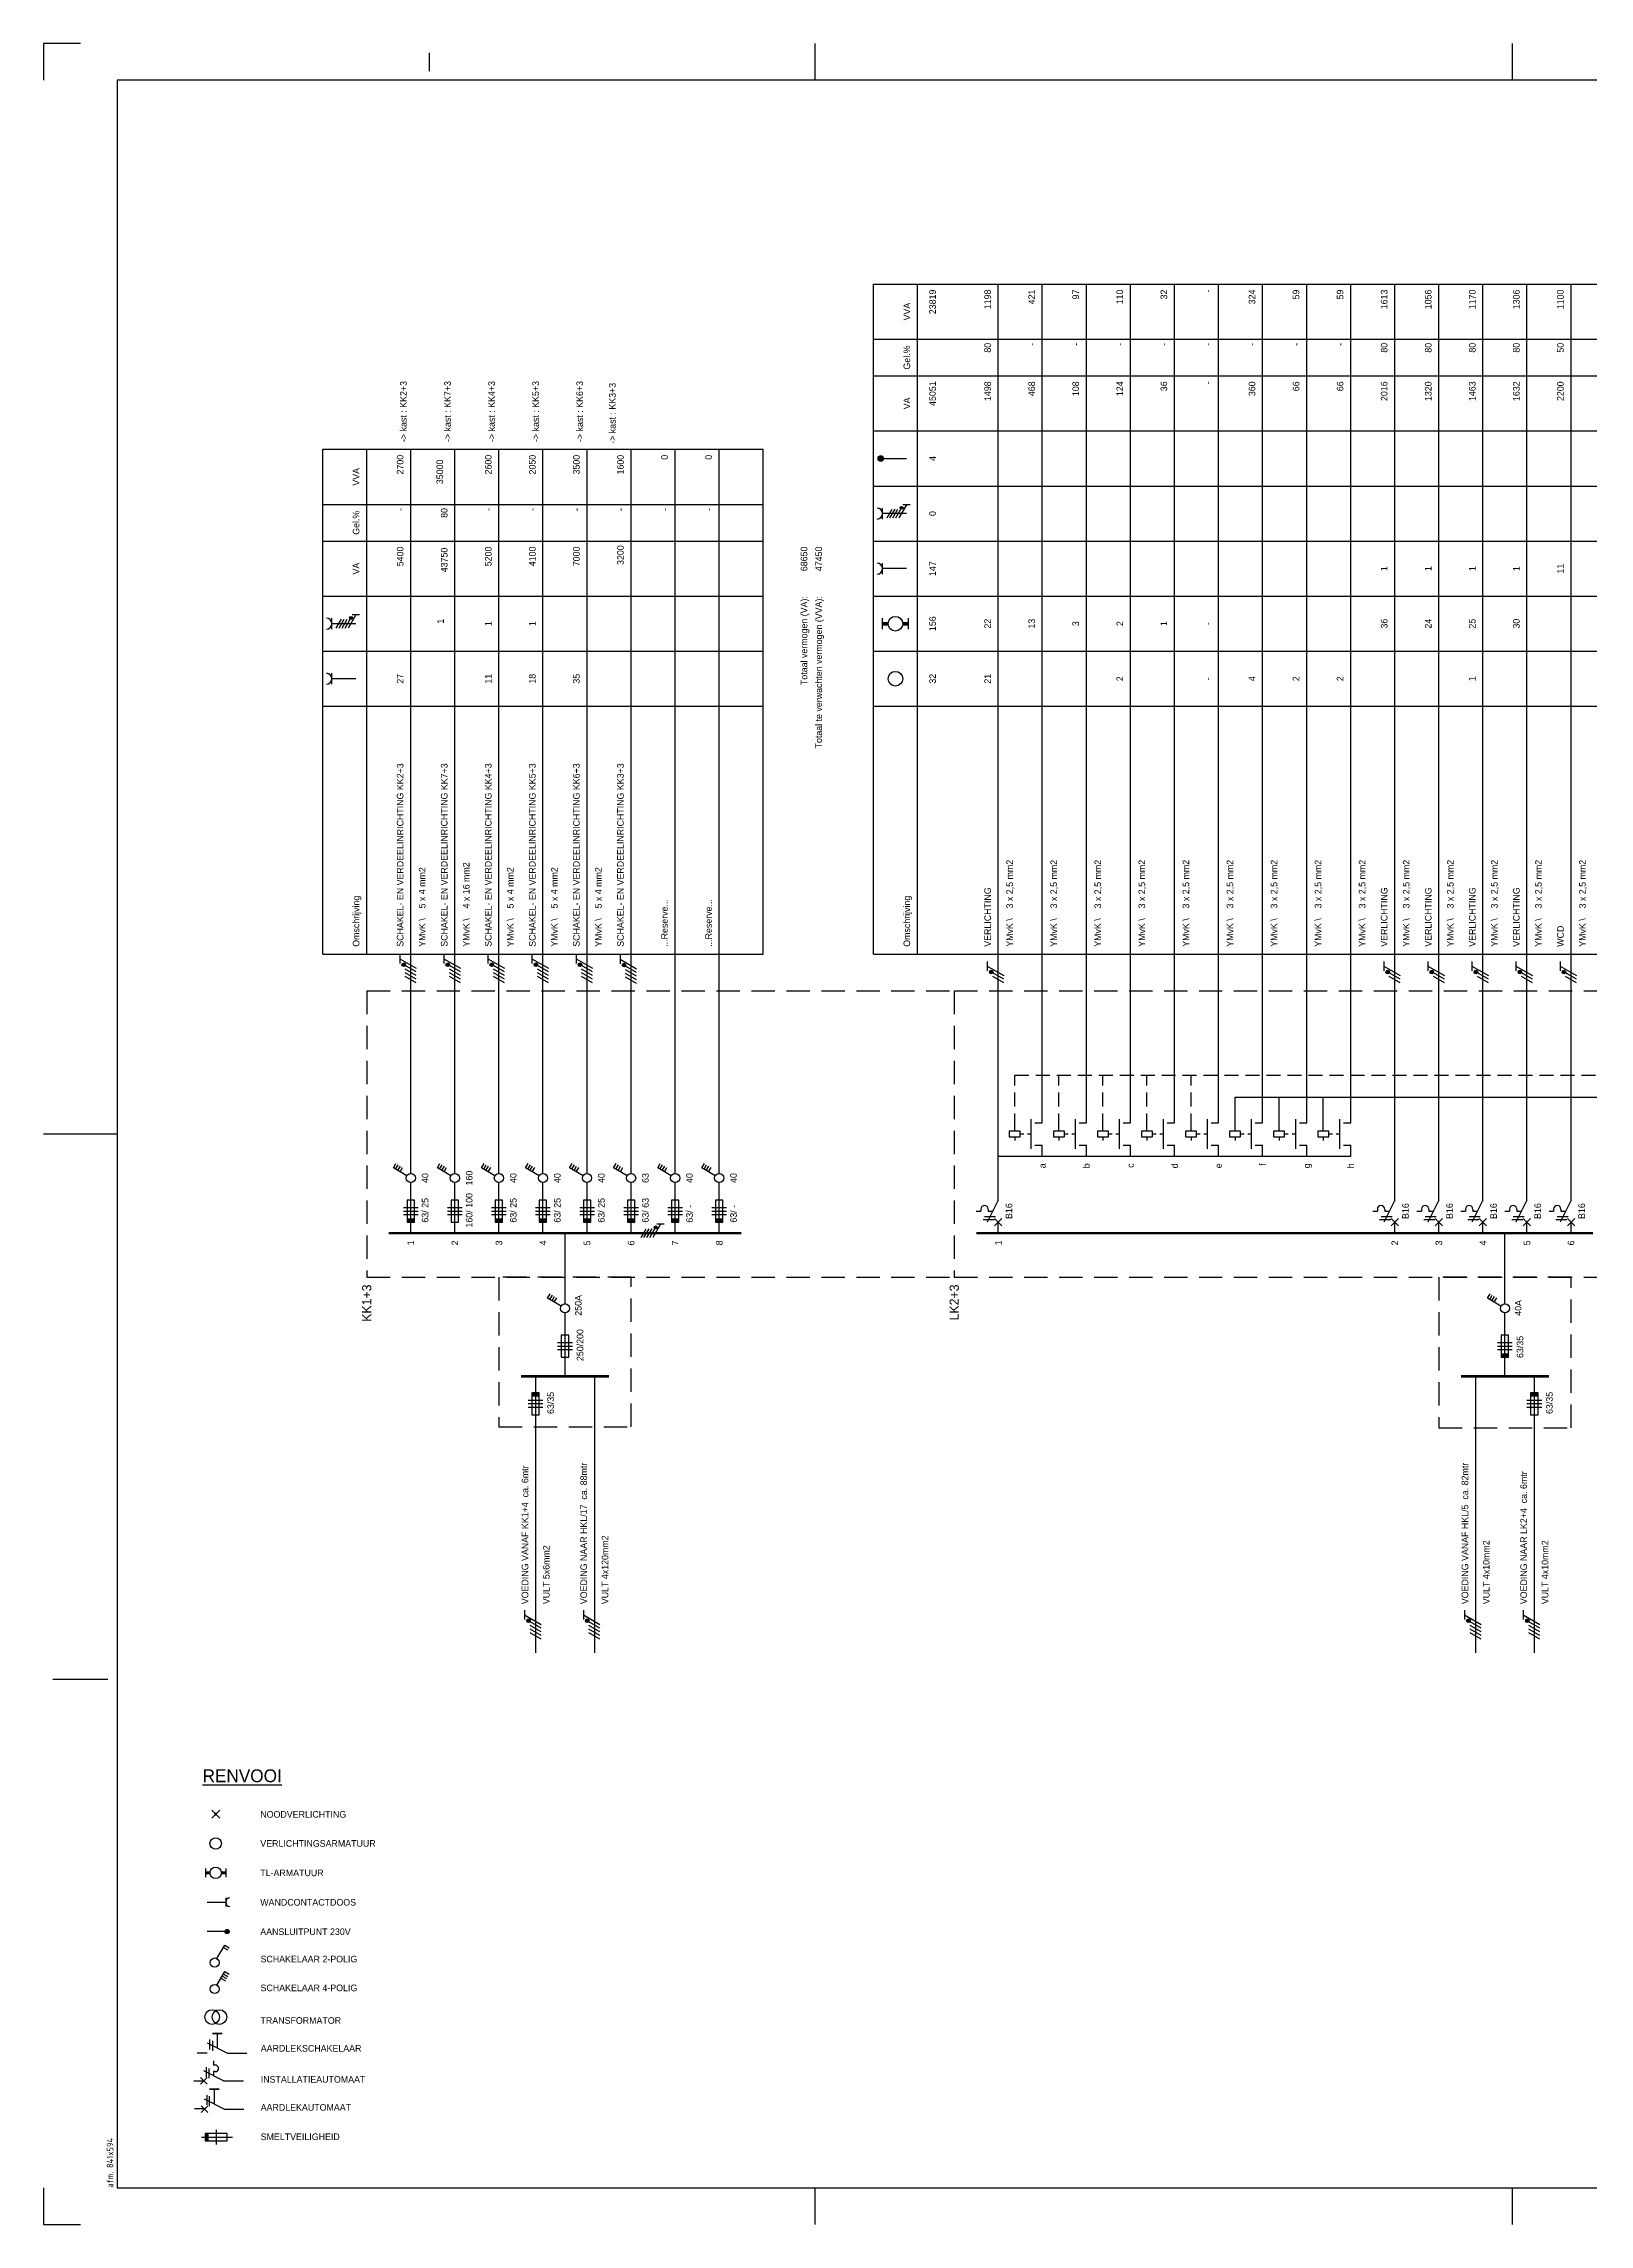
# Model space of a CAD drawing. Header units: millimetres. Extents: x 0 to 841, y 0 to 594.
# Drawn here: x 0 to 421, y 0 to 594 of the extents above; entities that cross this region are included whole.
import ezdxf
from ezdxf.enums import TextEntityAlignment as Align

# ---------------------------------------------------------------- set-up
doc = ezdxf.new("R2010")
doc.units = ezdxf.units.MM
for name, pattern in [('DASHED', [19.05, 12.7, -6.35]), ('HIDDEN', [9.525, 6.35, -3.175]), ('STABI11', [2, 1, -1])]:
    doc.linetypes.add(name, pattern=pattern)
doc.layers.get('0').update_dxf_attribs({"linetype": 'CONTINUOUS'})
for name, color, linetype in [('00att018', 1, 'CONTINUOUS'), ('00kad018', 1, 'CONTINUOUS'), ('00kad070', 5, 'CONTINUOUS'), ('BL$2----_KADER', 7, 'CONTINUOUS'), ('EL$1----', 3, 'CONTINUOUS'), ('EL$1----_KK1+3', 3, 'CONTINUOUS'), ('EL$1----_LK2+3', 3, 'CONTINUOUS')]:
    doc.layers.add(name, color=color, linetype=linetype)
doc.styles.add('BURO-018', font='BUROFONT', dxfattribs={"height": 1.8})
doc.styles.add('BURO-035', font='BUROFONT.shx', dxfattribs={"height": 3.5})
doc.styles.add('ISO', font='isocp.shx')

# ---------------------------------------------------------------- blocks, each defined once
blk = doc.blocks.new('RENV_DION')
at = {"layer": 'EL$1----', "linetype": 'Continuous'}
for p, q in [((485.12, 256.64), (487.32, 254.44)), ((487.32, 256.64), (485.12, 254.44)), ((483.5, 238.37), (483.5, 240.7)), ((488.94, 240.7), (488.94, 238.37)), ((488.94, 232.7), (488.94, 230.37)), ((483.89, 231.54), (488.94, 231.54)), ((489.33, 223.54), (483.89, 223.54)), ((486.57, 208.98), (488.69, 212.65)), ((487.64, 210.83), (488.85, 210.13)), ((487.99, 211.43), (489.2, 210.73)), ((488.34, 212.04), (489.55, 211.34)), ((488.69, 212.65), (489.9, 211.95)), ((489.35, 190.42), (483.95, 193.12)), ((484.62, 191.43), (484.62, 194.13)), ((485.3, 193.8), (485.3, 191.1)), ((486.65, 195.82), (486.65, 191.77)), ((488.36, 182.91), (482.96, 185.61)), ((483.63, 186.63), (483.63, 183.93)), ((484.31, 186.29), (484.31, 183.59)), ((485.66, 188.31), (485.66, 187.19)), ((486.11, 187.19), (485.66, 187.19)), ((486.11, 185.39), (485.66, 185.39)), ((485.66, 185.39), (485.66, 184.26)), ((480.26, 182.91), (482.96, 182.91)), ((482.06, 183.81), (483.86, 182.01)), ((483.86, 183.81), (482.06, 182.01)), ((485.84, 180.58), (485.84, 176.53)), ((488.36, 182.91), (493.76, 182.91)), ((484.04, 176.08), (482.24, 174.28)), ((482.24, 176.08), (484.04, 174.28)), ((488.54, 175.18), (483.14, 177.88)), ((482.39, 167.57), (490.81, 167.57)), ((489.31, 168.57), (483.31, 168.57)), ((483.31, 168.57), (483.31, 166.57)), ((483.31, 166.57), (489.31, 166.57)), ((486.31, 169.57), (486.31, 165.57)), ((489.31, 166.57), (489.31, 168.57))]:
    blk.add_line(p, q, dxfattribs=at)
at = {"layer": 'EL$1----', "color": 3, "linetype": 'Continuous'}
for p, q in [((486.57, 216.18), (488.69, 219.85)), ((488.69, 219.85), (489.9, 219.15)), ((488.34, 219.25), (489.55, 218.55))]:
    blk.add_line(p, q, dxfattribs=at)
at = {"layer": 'EL$1----'}
for p, q in [((483.86, 190.42), (481.16, 190.42)), ((489.35, 190.42), (494.66, 190.42)), ((483.9, 176.31), (483.9, 179.01)), ((484.49, 175.97), (484.49, 178.67)), ((483.14, 175.29), (480.44, 175.29)), ((488.54, 175.18), (493.85, 175.18))]:
    blk.add_line(p, q, dxfattribs=at)
at = {"layer": 'EL$1----', "linetype": 'Continuous'}
for points, const_width in [([(486.41, 255.54, 1), (486.02, 255.54, 1)], 0.389), ([(489.33, 223.83, 1), (489.33, 223.24, 1)], 0.583)]:
    blk.add_lwpolyline(points, format="xyb", close=True, dxfattribs=dict(at, const_width=const_width))
for points, const_width in [([(484.66, 239.54), (483.5, 239.54)], 0.778), ([(487.77, 239.54), (488.94, 239.54)], 0.778), ([(485.3, 195.82), (488, 195.82)], 0.45), ([(484.49, 180.58), (487.19, 180.58)], 0.45)]:
    blk.add_lwpolyline(points, dxfattribs=dict(at, const_width=const_width))
for centre, radius in [((486.22, 247.54), 1.56), ((486.22, 239.54), 1.56), ((489.33, 223.54), 0.583), ((485.95, 207.9), 1.25), ((485.24, 200.27), 2), ((487.24, 200.27), 2)]:
    blk.add_circle(centre, radius, dxfattribs=at)
at = {"layer": 'EL$1----', "color": 3, "linetype": 'Continuous'}
blk.add_circle((485.95, 215.1), 1.25, dxfattribs=at)
at = {"layer": 'EL$1----', "linetype": 'Continuous'}
for centre, radius, start, end in [((490.11, 231.54), 1.17, 90, 270), ((486.11, 186.29), 0.9, 270, 90)]:
    blk.add_arc(centre, radius, start, end, dxfattribs=at)
blk.add_solid([(483.31, 168.57), (484.31, 168.57), (483.31, 166.57), (484.31, 166.57)], dxfattribs=at)
at = {"layer": 'EL$1----', "color": 3, "style": 'BURO-035'}
blk.add_text('%%URENVOOI', height=3.5, dxfattribs=at).set_placement((482.63, 264.23))
at = {"layer": 'EL$1----', "color": 1, "style": 'BURO-018'}
for s, p in [('NOODVERLICHTING', (498.36, 255.47)), ('VERLICHTINGSARMATUUR', (498.36, 247.55)), ('TL-ARMATUUR', (498.36, 239.54)), ('WANDCONTACTDOOS', (498.36, 231.52)), ('AANSLUITPUNT 230V', (498.36, 223.5)), ('SCHAKELAAR 2-POLIG', (498.43, 216.06)), ('SCHAKELAAR 4-POLIG', (498.43, 208.21)), ('TRANSFORMATOR', (498.43, 199.33)), ('AARDLEKSCHAKELAAR', (498.49, 191.75)), ('INSTALLATIEAUTOMAAT', (498.49, 183.3)), ('AARDLEKAUTOMAAT', (498.47, 175.66)), ('SMELTVEILIGHEID', (498.47, 167.66))]:
    blk.add_text(s, height=1.8, dxfattribs=at).set_placement(p, align=Align.MIDDLE_LEFT)
blk = doc.blocks.new('a1-windesheim-hor')
at = {"layer": '00kad018', "color": 1}
for p, q in [((0, 594), (0, 584)), ((10, 594), (0, 594)), ((210, 594), (210, 584)), ((400, 594), (400, 584)), ((105, 591.5), (105, 586.5)), ((0, 297), (20, 297)), ((2.5, 148.5), (17.5, 148.5)), ((0, 10), (0, 0)), ((210, 10), (210, 0)), ((400, 10), (400, 0)), ((0, 0), (10, 0))]:
    blk.add_line(p, q, dxfattribs=at)
at = {"layer": '00kad070', "color": 5}
for p, q in [((831, 584), (20, 584)), ((20, 584), (20, 10)), ((20, 10), (831, 10))]:
    blk.add_line(p, q, dxfattribs=at)
at = {"layer": '00att018', "color": 1, "style": 'ISO'}
blk.add_text('afm. 841x594', height=1.8, rotation=90, dxfattribs=at).set_placement((19, 10))
blk = doc.blocks.new('HL3')
at = {"color": 0, "linetype": 'Continuous'}
for p, q in [((-3, 6.98), (-3, 4.48)), ((-3, 5.73), (1.5, 3.13)), ((1.5, 2.13), (-1.5, 3.87)), ((1.5, 1.13), (-1.5, 2.87)), ((1.5, 0.13), (-1.5, 1.87)), ((1.5, -0.87), (-1.5, 0.87))]:
    blk.add_line(p, q, dxfattribs=at)
at = {"color": 0, "linetype": 'Continuous', "const_width": 0.5}
blk.add_lwpolyline([(-1.68, 4.12, 1), (-2.18, 4.12, 1)], format="xyb", close=True, dxfattribs=at)
at = {"color": 0, "linetype": 'Continuous'}
blk.add_circle((-1.93, 4.12), 0.5, dxfattribs=at)
blk = doc.blocks.new('1114A3A')
at = {"color": 0, "linetype": 'Continuous'}
for p, q in [((0.62, 1.08), (2.74, 4.75)), ((1.69, 2.93), (2.9, 2.23)), ((2.04, 3.54), (3.25, 2.84)), ((2.39, 4.14), (3.6, 3.44)), ((2.74, 4.75), (3.95, 4.05))]:
    blk.add_line(p, q, dxfattribs=at)
blk.add_circle((0, 0), 1.25, dxfattribs=at)
at = {"color": 0, "linetype": 'Continuous', "style": 'BURO-018', "flags": 1}
for tag, p in [('E_ID', (0, 0.08)), ('E_MATCODE', (0, -4.92))]:
    blk.add_attdef(tag, p, '', height=1.8, dxfattribs=at)
at = {"color": 0, "linetype": 'Continuous', "style": 'BURO-018'}
blk.add_attdef('E_IGS', text='', height=1.8, dxfattribs=at).set_placement((3, 0.08), align=Align.MIDDLE_LEFT)
blk = doc.blocks.new('072102B')
at = {"color": 0, "linetype": 'Continuous'}
for p, q in [((1, 0), (-1, 0)), ((-1, 0), (-1, -6)), ((1, -6), (1, 0)), ((-1, -6), (1, -6))]:
    blk.add_line(p, q, dxfattribs=at)
blk.add_solid([(1, -5), (1, -6), (-1, -5), (-1, -6)], dxfattribs=at)
at = {"color": 0, "linetype": 'Continuous', "style": 'BURO-018', "flags": 1}
for tag, p in [('E_ID', (0, 0)), ('E_MATCODE', (0, -5))]:
    blk.add_attdef(tag, p, '', height=1.8, dxfattribs=at)
at = {"color": 0, "linetype": 'Continuous', "style": 'BURO-018'}
blk.add_attdef('E_KODE', text='', height=1.8, dxfattribs=at).set_placement((-3, -3), align=Align.MIDDLE_RIGHT)
blk = doc.blocks.new('0721013F')
at = {"color": 0, "linetype": 'Continuous'}
for p, q in [((-2, -2), (2, -2)), ((-2, -3), (2, -3)), ((2, -4), (-2, -4))]:
    blk.add_line(p, q, dxfattribs=at)
blk = doc.blocks.new('B3')
at = {"color": 0, "linetype": 'Continuous'}
for p, q in [((0, 9), (0, 21)), ((-6, 6), (-4.75, 6)), ((-4.75, 6.5), (-4.75, 6)), ((0, 9), (-3, 3)), ((-2.75, 6.5), (-2.75, 6)), ((-2.75, 6), (-1.5, 6)), ((-4.125, 3.75), (-1.125, 3.75)), ((-3.75, 4.5), (-0.75, 4.5)), ((-1, 4), (1, 2)), ((-1, 2), (1, 4)), ((0, 0), (0, 3))]:
    blk.add_line(p, q, dxfattribs=at)
blk.add_arc((-3.75, 6.5), 1, 0, 180, dxfattribs=at)
at = {"color": 1, "style": 'BURO-018'}
blk.add_attdef('E_VRIJ1', (-3, 12), '', height=1.8, rotation=90, dxfattribs=at)
at = {"color": 1, "linetype": 'Continuous', "style": 'BURO-018'}
blk.add_attdef('E_IIA', text='', height=1.8, rotation=90, dxfattribs=at).set_placement((2, 6), align=Align.TOP_CENTER)
blk = doc.blocks.new('m1')
at = {"color": 0, "linetype": 'Continuous'}
blk.add_line((0, 21), (0, 33), dxfattribs=at)
blk = doc.blocks.new('b1s')
at = {"color": 0, "linetype": 'Continuous'}
blk.add_line((0, 33), (0, 54), dxfattribs=at)
blk = doc.blocks.new('m1s')
at = {"color": 0, "linetype": 'Continuous'}
blk.add_line((0, 54), (0, 66), dxfattribs=at)
blk = doc.blocks.new('M2')
at = {"color": 0, "linetype": 'Continuous'}
for p, q in [((-3, 23), (-3, 31)), ((-2, 30), (0, 30)), ((0, 30), (0, 33)), ((-6, 27.75), (-9, 27.75)), ((-9, 27.75), (-9, 26.25)), ((-9, 26.25), (-6, 26.25)), ((-7.5, 27.75), (-7.5, 28.75)), ((-7.5, 26.25), (-7.5, 25.25)), ((-6, 26.25), (-6, 27.75)), ((-6, 27.25), (-6, 27.25)), ((-2, 24), (0, 24)), ((0, 21), (0, 24))]:
    blk.add_line(p, q, dxfattribs=at)
at = {"color": 0, "linetype": 'STABI11'}
blk.add_line((-6, 27), (-3, 27), dxfattribs=at)
at = {"color": 1, "linetype": 'Continuous', "style": 'BURO-018'}
blk.add_attdef('E_VRIJ1', (-6, 30), '', height=1.8, rotation=90, dxfattribs=at)
blk.add_attdef('E_IMS', text='', height=1.8, rotation=90, dxfattribs=at).set_placement((0, 27), align=Align.TOP_CENTER)
blk = doc.blocks.new('KOLNR3')
at = {"color": 0, "linetype": 'Continuous'}
blk.add_circle((0, 0), 2, dxfattribs=at)
blk = doc.blocks.new('KOLNR5')
at = {"color": 0, "linetype": 'Continuous'}
for p, q in [((-3.5, -1.5), (-3.5, 1.5)), ((3.5, 1.5), (3.5, -1.5))]:
    blk.add_line(p, q, dxfattribs=at)
at = {"color": 0, "linetype": 'Continuous', "const_width": 1}
for points in [[(-2, 0), (-3.5, 0)], [(2, 0), (3.5, 0)]]:
    blk.add_lwpolyline(points, dxfattribs=at)
at = {"color": 0, "linetype": 'Continuous'}
blk.add_circle((0, 0), 2, dxfattribs=at)
blk = doc.blocks.new('KOLNR6')
at = {"color": 0, "linetype": 'Continuous'}
for p, q in [((-3.5, -1.5), (-3.5, 1.5)), ((3, 0), (-3.5, 0))]:
    blk.add_line(p, q, dxfattribs=at)
blk.add_arc((-5, 0), 1.5, 270, 90, dxfattribs=at)
blk = doc.blocks.new('KOLNR7')
at = {"color": 0, "linetype": 'Continuous'}
for p, q in [((-3.5, -1.5), (-3.5, 1.5)), ((3, 0), (-3.5, 0)), ((-2.29, -1.2), (-0.91, 1.2)), ((-1.49, -1.2), (-0.11, 1.2)), ((-0.69, -1.2), (0.69, 1.2)), ((0.11, -1.2), (1.49, 1.2)), ((2.99, 2.4), (0.91, -1.2)), ((3.99, 2.4), (1.99, 2.4))]:
    blk.add_line(p, q, dxfattribs=at)
at = {"color": 0, "linetype": 'Continuous', "const_width": 0.4}
blk.add_lwpolyline([(1.69, 1.35, 1), (1.69, 1.75, 1)], format="xyb", close=True, dxfattribs=at)
at = {"color": 0, "linetype": 'Continuous'}
blk.add_circle((1.69, 1.55), 0.4, dxfattribs=at)
blk.add_arc((-5, 0), 1.5, 270, 90, dxfattribs=at)
blk = doc.blocks.new('KOLNR8')
at = {"color": 0, "linetype": 'Continuous'}
blk.add_line((-4, 0), (3, 0), dxfattribs=at)
at = {"color": 0, "linetype": 'Continuous', "const_width": 0.75}
blk.add_lwpolyline([(-4, -0.375, 1), (-4, 0.375, 1)], format="xyb", close=True, dxfattribs=at)
at = {"color": 0, "linetype": 'Continuous'}
blk.add_circle((-4, 0), 0.75, dxfattribs=at)
blk = doc.blocks.new('B12')
at = {"color": 0, "linetype": 'Continuous'}
for p, q in [((-4.75, 17.74), (-4.05, 18.95)), ((-4.14, 17.39), (-3.44, 18.6)), ((-3.54, 17.04), (-2.84, 18.25)), ((-2.93, 16.69), (-2.23, 17.9)), ((0, 16.25), (0, 21)), ((-1.08, 15.62), (-4.75, 17.74)), ((0, 0), (0, 13.75)), ((-2, 7), (2, 7)), ((-2, 6), (2, 6)), ((-1, 9), (-1, 3)), ((1, 9), (-1, 9)), ((1, 3), (1, 9)), ((2, 5), (-2, 5)), ((-1, 3), (1, 3))]:
    blk.add_line(p, q, dxfattribs=at)
blk.add_circle((0, 15), 1.25, dxfattribs=at)
blk.add_solid([(-1, 3), (-1, 4), (1, 3), (1, 4)], dxfattribs=at)
at = {"color": 1, "linetype": 'Continuous', "style": 'BURO-018'}
blk.add_attdef('E_IGS', text='', height=1.8, rotation=90, dxfattribs=at).set_placement((3, 15), align=Align.TOP_CENTER)
at = {"color": 1, "style": 'BURO-018'}
blk.add_attdef('E_VRIJ1', (-3, 3), '', height=1.8, rotation=90, dxfattribs=at)
at = {"color": 1, "linetype": 'Continuous', "style": 'BURO-018'}
blk.add_attdef('E_ISP', text='', height=1.8, rotation=90, dxfattribs=at).set_placement((3, 6.9), align=Align.TOP_LEFT)
blk.add_attdef('E_ISPH', text='', height=1.8, rotation=90, dxfattribs=at).set_placement((3, 6.2), align=Align.TOP_RIGHT)
blk = doc.blocks.new('B14')
at = {"color": 0, "linetype": 'Continuous'}
for p, q in [((-4.75, 17.74), (-4.05, 18.95)), ((-4.14, 17.39), (-3.44, 18.6)), ((-3.54, 17.04), (-2.84, 18.25)), ((-2.93, 16.69), (-2.23, 17.9)), ((0, 16.25), (0, 21)), ((-1.08, 15.62), (-4.75, 17.74)), ((0, 0), (0, 13.75)), ((-2, 7), (2, 7)), ((-2, 6), (2, 6)), ((-1, 9), (-1, 3)), ((1, 9), (-1, 9)), ((1, 3), (1, 9)), ((2, 5), (-2, 5)), ((-1, 3), (1, 3))]:
    blk.add_line(p, q, dxfattribs=at)
blk.add_circle((0, 15), 1.25, dxfattribs=at)
at = {"color": 1, "linetype": 'Continuous', "style": 'BURO-018'}
blk.add_attdef('E_IGS', text='', height=1.8, rotation=90, dxfattribs=at).set_placement((3, 15), align=Align.TOP_CENTER)
at = {"color": 1, "style": 'BURO-018'}
blk.add_attdef('E_VRIJ1', (-3, 3), '', height=1.8, rotation=90, dxfattribs=at)
at = {"color": 1, "linetype": 'Continuous', "style": 'BURO-018'}
blk.add_attdef('E_IMP', text='', height=1.8, rotation=90, dxfattribs=at).set_placement((3, 6.9), align=Align.TOP_LEFT)
blk.add_attdef('E_IMPH', text='', height=1.8, rotation=90, dxfattribs=at).set_placement((3, 6.2), align=Align.TOP_RIGHT)
blk = doc.blocks.new('072101A')
at = {"color": 0, "linetype": 'Continuous'}
for p, q in [((1, 0), (-1, 0)), ((-1, 0), (-1, -6)), ((1, -6), (1, 0)), ((-1, -6), (1, -6))]:
    blk.add_line(p, q, dxfattribs=at)
at = {"color": 0, "linetype": 'Continuous', "style": 'BURO-018', "flags": 1}
for tag, p in [('E_ID', (0, 0)), ('E_MATCODE', (0, -5))]:
    blk.add_attdef(tag, p, '', height=1.8, dxfattribs=at)
at = {"color": 0, "linetype": 'Continuous', "style": 'BURO-018'}
blk.add_attdef('E_KODE', text='', height=1.8, dxfattribs=at).set_placement((-3, -3), align=Align.MIDDLE_RIGHT)
blk = doc.blocks.new('111104')
at = {"color": 0, "linetype": 'Continuous'}
for p, q in [((-3, 6.98), (-3, 4.48)), ((-3, 5.73), (1.5, 3.13)), ((1.5, 2.13), (-1.5, 3.87)), ((1.5, 1.13), (-1.5, 2.87)), ((1.5, 0.13), (-1.5, 1.87)), ((1.5, -0.87), (-1.5, 0.87))]:
    blk.add_line(p, q, dxfattribs=at)
at = {"color": 0, "linetype": 'Continuous', "const_width": 0.5}
blk.add_lwpolyline([(-1.68, 4.12, 1), (-2.18, 4.12, 1)], format="xyb", close=True, dxfattribs=at)
at = {"color": 0, "linetype": 'Continuous'}
blk.add_circle((-1.93, 4.12), 0.5, dxfattribs=at)
blk = doc.blocks.new('L3')
at = {"color": 0, "linetype": 'Continuous'}
for p, q in [((-3, 75.98), (-3, 73.48)), ((-3, 74.73), (1.5, 72.13)), ((1.5, 71.13), (-1.5, 72.87)), ((1.5, 70.13), (-1.5, 71.87)), ((1.5, 69.13), (-1.5, 70.87)), ((1.5, 68.13), (-1.5, 69.87))]:
    blk.add_line(p, q, dxfattribs=at)
at = {"color": 0, "linetype": 'Continuous', "const_width": 0.5}
blk.add_lwpolyline([(-1.68, 73.12, 1), (-2.18, 73.12, 1)], format="xyb", close=True, dxfattribs=at)
at = {"color": 0, "linetype": 'Continuous'}
blk.add_circle((-1.93, 73.12), 0.5, dxfattribs=at)
blk = doc.blocks.new('L1')
at = {"color": 0, "linetype": 'Continuous'}
for p, q in [((-3, 73.98), (-3, 71.48)), ((-3, 72.73), (1.5, 70.13)), ((1.5, 69.13), (-1.5, 70.87)), ((1.5, 68.13), (-1.5, 69.87))]:
    blk.add_line(p, q, dxfattribs=at)
at = {"color": 0, "linetype": 'Continuous', "const_width": 0.5}
blk.add_lwpolyline([(-1.68, 71.12, 1), (-2.18, 71.12, 1)], format="xyb", close=True, dxfattribs=at)
at = {"color": 0, "linetype": 'Continuous'}
blk.add_circle((-1.93, 71.12), 0.5, dxfattribs=at)

msp = doc.modelspace()

# ---------------------------------------------------------------- linework, layer by layer
at = {"layer": 'EL$1----', "linetype": 'DASHED', "ltscale": 0.3}
for p, q in [((264.5, 313), (798, 313)), ((264.5, 298.75), (264.5, 313)), ((276.5, 298.75), (276.5, 313)), ((288.5, 298.75), (288.5, 313)), ((300.5, 298.75), (300.5, 313)), ((312.5, 298.75), (312.5, 313))]:
    msp.add_line(p, q, dxfattribs=at)
at = {"layer": 'EL$1----'}
for p, q in [((324.5, 298.75), (324.5, 307)), ((324.5, 307), (808, 307)), ((336.5, 298.75), (336.5, 307)), ((348.5, 298.75), (348.5, 307))]:
    msp.add_line(p, q, dxfattribs=at)
at = {"layer": 'EL$1----', "ltscale": 0.2}
for p, q in [((142, 250.75), (142, 270)), ((398, 250.75), (398, 270)), ((142, 231), (142, 248.25)), ((398, 231), (398, 248.25)), ((134, 231), (134, 155.71)), ((150, 231), (150, 155.71)), ((390, 231), (390, 155.71)), ((406, 231), (406, 155.71))]:
    msp.add_line(p, q, dxfattribs=at)
at = {"layer": 'EL$1----', "color": 1, "linetype": 'HIDDEN'}
for points in [[(124, 258), (124, 217.25), (160, 217.25), (160, 258)], [(380, 258), (380, 217), (416, 217), (416, 258)]]:
    msp.add_lwpolyline(points, close=True, dxfattribs=at)
at = {"layer": 'EL$1----', "ltscale": 0.2, "const_width": 0.7}
for points in [[(142, 231), (130, 231)], [(154, 231), (142, 231)], [(398, 231), (386, 231)], [(410, 231), (398, 231)]]:
    msp.add_lwpolyline(points, dxfattribs=at)
at = {"layer": 'EL$1----_KK1+3', "color": 1}
for p, q in [((76, 483.5), (196, 483.5)), ((76, 346), (76, 483.5)), ((88, 346), (88, 483.5)), ((196, 346), (196, 483.5)), ((76, 468.5), (196, 468.5)), ((76, 458.5), (196, 458.5)), ((76, 443.5), (196, 443.5)), ((76, 428.5), (196, 428.5)), ((76, 413.5), (196, 413.5)), ((76, 346), (196, 346))]:
    msp.add_line(p, q, dxfattribs=at)
at = {"layer": 'EL$1----_KK1+3'}
for p, q in [((100, 336), (100, 483.5)), ((112, 336), (112, 483.5)), ((124, 336), (124, 483.5)), ((136, 336), (136, 483.5)), ((148, 336), (148, 483.5)), ((160, 336), (160, 483.5)), ((172, 336), (172, 483.5)), ((184, 336), (184, 483.5))]:
    msp.add_line(p, q, dxfattribs=at)
at = {"layer": 'EL$1----_KK1+3', "color": 1, "linetype": 'HIDDEN'}
for p, q in [((88, 336), (248, 336)), ((88, 336), (88, 258)), ((88, 258), (248, 258))]:
    msp.add_line(p, q, dxfattribs=at)
at = {"layer": 'EL$1----_KK1+3'}
for points in [[(106, 270, 0.7, 0.7, 0), (94, 270, 0.7, 0.7, 0)], [(118, 270, 0.7, 0.7, 0), (106, 270, 0.7, 0.7, 0)], [(130, 270, 0.7, 0.7, 0), (118, 270, 0.7, 0.7, 0)], [(142, 270, 0.7, 0.7, 0), (130, 270, 0.7, 0.7, 0)], [(154, 270, 0.7, 0.7, 0), (142, 270, 0.7, 0.7, 0)], [(166, 270, 0.7, 0.7, 0), (154, 270, 0.7, 0.7, 0)], [(178, 270, 0.7, 0.7, 0), (166, 270, 0.7, 0.7, 0)], [(190, 270, 0.7, 0.7, 0), (178, 270, 0.7, 0.7, 0)]]:
    msp.add_lwpolyline(points, format="xyseb", dxfattribs=at)
at = {"layer": 'EL$1----_LK2+3', "color": 1}
for p, q in [((226, 528.5), (776, 528.5)), ((226, 346), (226, 528.5)), ((238, 346), (238, 528.5)), ((226, 513.5), (776, 513.5)), ((226, 503.5), (776, 503.5)), ((226, 488.5), (776, 488.5)), ((226, 473.5), (776, 473.5)), ((226, 458.5), (776, 458.5)), ((226, 443.5), (776, 443.5)), ((226, 428.5), (776, 428.5)), ((226, 413.5), (776, 413.5)), ((226, 346), (776, 346))]:
    msp.add_line(p, q, dxfattribs=at)
at = {"layer": 'EL$1----_LK2+3'}
for p, q in [((260, 336), (260, 528.5)), ((272, 336), (272, 528.5)), ((284, 336), (284, 528.5)), ((296, 336), (296, 528.5)), ((308, 336), (308, 528.5)), ((320, 336), (320, 528.5)), ((332, 336), (332, 528.5)), ((344, 336), (344, 528.5)), ((356, 336), (356, 528.5)), ((368, 336), (368, 528.5)), ((380, 336), (380, 528.5)), ((392, 336), (392, 528.5)), ((404, 336), (404, 528.5)), ((416, 336), (416, 528.5)), ((260, 291), (356, 291))]:
    msp.add_line(p, q, dxfattribs=at)
at = {"layer": 'EL$1----_LK2+3', "color": 1, "linetype": 'HIDDEN'}
for p, q in [((248, 336), (776, 336)), ((248, 336), (248, 258)), ((248, 258), (776, 258))]:
    msp.add_line(p, q, dxfattribs=at)
at = {"layer": 'EL$1----_LK2+3'}
for points in [[(266, 270, 0.7, 0.7, 0), (254, 270, 0.7, 0.7, 0)], [(278, 270, 0.7, 0.7, 0), (266, 270, 0.7, 0.7, 0)], [(290, 270, 0.7, 0.7, 0), (278, 270, 0.7, 0.7, 0)], [(302, 270, 0.7, 0.7, 0), (290, 270, 0.7, 0.7, 0)], [(314, 270, 0.7, 0.7, 0), (302, 270, 0.7, 0.7, 0)], [(326, 270, 0.7, 0.7, 0), (314, 270, 0.7, 0.7, 0)], [(338, 270, 0.7, 0.7, 0), (326, 270, 0.7, 0.7, 0)], [(350, 270, 0.7, 0.7, 0), (338, 270, 0.7, 0.7, 0)], [(362, 270, 0.7, 0.7, 0), (350, 270, 0.7, 0.7, 0)], [(374, 270, 0.7, 0.7, 0), (362, 270, 0.7, 0.7, 0)], [(386, 270, 0.7, 0.7, 0), (374, 270, 0.7, 0.7, 0)], [(398, 270, 0.7, 0.7, 0), (386, 270, 0.7, 0.7, 0)], [(410, 270, 0.7, 0.7, 0), (398, 270, 0.7, 0.7, 0)], [(422, 270, 0.7, 0.7, 0), (410, 270, 0.7, 0.7, 0)]]:
    msp.add_lwpolyline(points, format="xyseb", dxfattribs=at)

# ---------------------------------------------------------------- block references
at = {"layer": 'BL$2----_KADER'}
for name, p in [('a1-windesheim-hor', (0, 0)), ('RENV_DION', (-439.35, -143.79))]:
    msp.add_blockref(name, p, dxfattribs=at)
at = {"layer": 'EL$1----'}
for name, p in [('L3', (100, 270)), ('L3', (112, 270)), ('L3', (124, 270)), ('L3', (136, 270)), ('L3', (148, 270)), ('L3', (160, 269.87)), ('L1', (260, 270)), ('L1', (368, 270)), ('L1', (380, 270)), ('L1', (392, 270)), ('L1', (404, 270)), ('L1', (416, 270)), ('0721013F', (142, 242.25)), ('0721013F', (398, 242.25))]:
    msp.add_blockref(name, p, dxfattribs=at)
at = {"layer": 'EL$1----', "xscale": 0.8, "yscale": 0.8, "zscale": 0.8, "rotation": 269.9999999999999}
msp.add_blockref('111104', (163.4, 270), dxfattribs=at)
at = {"layer": 'EL$1----'}
ref = msp.add_blockref('1114A3A', (142, 249.5), dxfattribs=dict(at, rotation=90))
ref.add_attrib('E_IGS', '250A', dxfattribs={"layer": '0', "color": 1, "linetype": 'Continuous', "height": 1.8, "rotation": 90, "style": 'BURO-018'}).set_placement((145.6, 247.5), align=Align.MIDDLE_LEFT)
ref = msp.add_blockref('1114A3A', (398, 249.5), dxfattribs=dict(at, rotation=90))
ref.add_attrib('E_IGS', '40A', dxfattribs={"layer": '0', "color": 1, "linetype": 'Continuous', "height": 1.8, "rotation": 90, "style": 'BURO-018'}).set_placement((401.6, 247.5), align=Align.MIDDLE_LEFT)
ref = msp.add_blockref('072101A', (142, 242.25), dxfattribs=at)
ref.add_attrib('E_KODE', '250/200', dxfattribs={"layer": '0', "color": 1, "linetype": 'Continuous', "height": 1.8, "rotation": 90, "style": 'BURO-018'}).set_placement((146.1, 243.85), align=Align.MIDDLE_RIGHT)
ref = msp.add_blockref('072102B', (398, 242.25), dxfattribs=at)
ref.add_attrib('E_KODE', '63/35', dxfattribs={"layer": '0', "color": 1, "linetype": 'Continuous', "height": 1.8, "rotation": 90, "style": 'BURO-018'}).set_placement((402.1, 242.01), align=Align.MIDDLE_RIGHT)
ref = msp.add_blockref('072102B', (134, 220.49), dxfattribs=dict(at, rotation=180))
ref.add_attrib('E_KODE', '63/35', dxfattribs={"layer": '0', "color": 1, "linetype": 'Continuous', "height": 1.8, "rotation": 90, "style": 'BURO-018'}).set_placement((138.1, 226.76), align=Align.MIDDLE_RIGHT)
ref = msp.add_blockref('072102B', (406, 220.49), dxfattribs=dict(at, rotation=180))
ref.add_attrib('E_KODE', '63/35', dxfattribs={"layer": '0', "color": 1, "linetype": 'Continuous', "height": 1.8, "rotation": 90, "style": 'BURO-018'}).set_placement((410.1, 226.76), align=Align.MIDDLE_RIGHT)
at = {"layer": 'EL$1----', "rotation": 180}
for p in [(134, 220.49), (406, 220.49)]:
    msp.add_blockref('0721013F', p, dxfattribs=at)
at = {"layer": 'EL$1----', "ltscale": 0.2}
for p in [(134, 160.29), (150, 160.29), (390, 160.29), (406, 160.29)]:
    msp.add_blockref('HL3', p, dxfattribs=at)
at = {"layer": 'EL$1----_KK1+3'}
for name, p in [('KOLNR7', (82, 436)), ('KOLNR6', (82, 421)), ('m1s', (100, 270)), ('m1s', (112, 270)), ('m1s', (124, 270)), ('m1s', (136, 270)), ('m1s', (148, 270)), ('m1s', (160, 270)), ('m1s', (172, 270)), ('m1s', (184, 270)), ('b1s', (100, 270)), ('b1s', (112, 270)), ('b1s', (124, 270)), ('b1s', (136, 270)), ('b1s', (148, 270)), ('b1s', (160, 270)), ('b1s', (172, 270)), ('b1s', (184, 270)), ('m1', (100, 270)), ('m1', (112, 270)), ('m1', (124, 270)), ('m1', (136, 270)), ('m1', (148, 270)), ('m1', (160, 270)), ('m1', (172, 270)), ('m1', (184, 270))]:
    msp.add_blockref(name, p, dxfattribs=at)
for name, p, values in [('B12', (100, 270), {'E_ISPH': '63/', 'E_ISP': '25', 'E_IGS': '40'}), ('B14', (112, 270), {'E_IMPH': '160/', 'E_IMP': '100', 'E_IGS': '160'}), ('B12', (124, 270), {'E_ISPH': '63/', 'E_ISP': '25', 'E_IGS': '40'}), ('B12', (136, 270), {'E_ISPH': '63/', 'E_ISP': '25', 'E_IGS': '40'}), ('B12', (148, 270), {'E_ISPH': '63/', 'E_ISP': '25', 'E_IGS': '40'}), ('B12', (160, 270), {'E_ISPH': '63/', 'E_ISP': '63', 'E_IGS': '63'}), ('B12', (172, 270), {'E_ISPH': '63/', 'E_ISP': '-', 'E_IGS': '40'}), ('B12', (184, 270), {'E_ISPH': '63/', 'E_ISP': '-', 'E_IGS': '40'})]:
    msp.add_blockref(name, p, dxfattribs=at).add_auto_attribs(values)
at = {"layer": 'EL$1----_LK2+3'}
for name, p in [('KOLNR8', (232, 481)), ('KOLNR7', (232, 466)), ('KOLNR6', (232, 451)), ('KOLNR5', (232, 436)), ('KOLNR3', (232, 421)), ('m1s', (260, 270)), ('m1s', (272, 270)), ('m1s', (284, 270)), ('m1s', (296, 270)), ('m1s', (308, 270)), ('m1s', (320, 270)), ('m1s', (332, 270)), ('m1s', (344, 270)), ('m1s', (356, 270)), ('m1s', (368, 270)), ('m1s', (380, 270)), ('m1s', (392, 270)), ('m1s', (404, 270)), ('m1s', (416, 270)), ('b1s', (260, 270)), ('b1s', (272, 270)), ('b1s', (284, 270)), ('b1s', (296, 270)), ('b1s', (308, 270)), ('b1s', (320, 270)), ('b1s', (332, 270)), ('b1s', (344, 270)), ('b1s', (356, 270)), ('b1s', (368, 270)), ('b1s', (380, 270)), ('b1s', (392, 270)), ('b1s', (404, 270)), ('b1s', (416, 270)), ('m1', (260, 270)), ('M2', (272, 270)), ('M2', (284, 270)), ('M2', (296, 270)), ('M2', (308, 270)), ('M2', (320, 270)), ('M2', (332, 270)), ('M2', (344, 270)), ('M2', (356, 270)), ('m1', (368, 270)), ('m1', (380, 270)), ('m1', (392, 270)), ('m1', (404, 270)), ('m1', (416, 270))]:
    msp.add_blockref(name, p, dxfattribs=at)
for p in [(260, 270), (368, 270), (380, 270), (392, 270), (404, 270), (416, 270)]:
    msp.add_blockref('B3', p, dxfattribs=at).add_auto_attribs({'E_IIA': 'B16'})

# ---------------------------------------------------------------- texts
at = {"color": 1, "style": 'BURO-018'}
for s, p in [('35000', (108.8, 474)), ('43750', (110, 450)), ('3200', (158, 452)), ('1', (109, 436))]:
    msp.add_text(s, height=1.8, rotation=90, dxfattribs=at).set_placement(p)
at = {"color": 1, "insert": (154, 485), "char_height": 1.8, "width": 41.4393, "attachment_point": 1, "rotation": 90, "style": 'BURO-018'}
msp.add_mtext('-> kast : KK3+3', dxfattribs=at)
at = {"layer": 'EL$1----', "color": 1, "linetype": 'Continuous', "ltscale": 0.2, "style": 'BURO-018'}
for s, p in [('VOEDING VANAF KK1+4  ca. 6mtr', (132, 168.93)), ('VOEDING NAAR HKL/17  ca. 88mtr', (148, 168.93)), ('VOEDING VANAF HKL/5  ca. 82mtr', (388, 168.93)), ('VOEDING NAAR LK2+4  ca. 6mtr', (404, 168.93))]:
    msp.add_text(s, height=1.8, rotation=90, dxfattribs=at).set_placement(p)
for s, p in [('VULT 5x6mm2', (136, 168.93)), ('VULT 4x120mm2', (152, 168.93)), ('VULT 4x10mm2', (392, 168.93)), ('VULT 4x10mm2', (408, 168.93))]:
    msp.add_text(s, height=1.8, rotation=90, dxfattribs=at).set_placement(p, align=Align.TOP_LEFT)
at = {"layer": 'EL$1----_KK1+3', "color": 1, "style": 'BURO-018'}
for s, p in [('-> kast : KK2+3', (98, 485.5)), ('-> kast : KK7+3', (110, 485.5)), ('-> kast : KK4+3', (122, 485.5)), ('-> kast : KK5+3', (134, 485.5)), ('-> kast : KK6+3', (146, 485.5))]:
    msp.add_text(s, height=1.8, rotation=90, dxfattribs=at).set_placement(p, align=Align.MIDDLE_LEFT)
for s, p in [('2700', (98, 482)), ('2600', (122, 482)), ('2050', (134, 482)), ('3500', (146, 482)), ('1600', (158, 482)), ('0', (170, 482)), ('0', (182, 482)), ('-', (98, 467.5)), ('80', (110, 467.5)), ('-', (122, 467.5)), ('-', (134, 467.5)), ('-', (146, 467.5)), ('-', (158, 467.5)), ('-', (170, 467.5)), ('-', (182, 467.5)), ('5400', (98, 457)), ('5200', (122, 457)), ('4100', (134, 457)), ('7000', (146, 457)), ('68650', (208, 457)), ('47450', (212, 457)), ('Totaal vermogen (VA):', (208, 443.5)), ('Totaal te verwachten vermogen (VVA):', (212, 443.5))]:
    msp.add_text(s, height=1.8, rotation=90, dxfattribs=at).set_placement(p, align=Align.RIGHT)
for s, p in [('VVA', (86, 476)), ('Gel.%', (86, 463.5)), ('VA', (86, 451)), ('1', (122, 436)), ('1', (134, 436)), ('27', (98, 421)), ('11', (122, 421)), ('18', (134, 421)), ('35', (146, 421))]:
    msp.add_text(s, height=1.8, rotation=90, dxfattribs=at).set_placement(p, align=Align.CENTER)
for s, p in [('SCHAKEL- EN VERDEELINRICHTING KK2+3', (98, 348)), ('SCHAKEL- EN VERDEELINRICHTING KK7+3', (110, 348)), ('SCHAKEL- EN VERDEELINRICHTING KK4+3', (122, 348)), ('SCHAKEL- EN VERDEELINRICHTING KK5+3', (134, 348)), ('SCHAKEL- EN VERDEELINRICHTING KK6+3', (146, 348)), ('SCHAKEL- EN VERDEELINRICHTING KK3+3', (158, 348)), ('YMvK \\    5 x 4 mm2', (104, 348)), ('YMvK \\    4 x 16 mm2', (116, 348)), ('YMvK \\    5 x 4 mm2', (128, 348)), ('YMvK \\    5 x 4 mm2', (140, 348)), ('YMvK \\    5 x 4 mm2', (152, 348)), ('Omschrijving', (86, 348)), ('...Reserve...', (170, 348)), ('...Reserve...', (182, 348))]:
    msp.add_text(s, height=1.8, rotation=90, dxfattribs=at).set_placement(p)
for s, p in [('1', (100, 268)), ('2', (112, 268)), ('3', (124, 268)), ('4', (136, 268)), ('5', (148, 268)), ('6', (160, 268)), ('7', (172, 268)), ('8', (184, 268))]:
    msp.add_text(s, height=1.8, rotation=90, dxfattribs=at).set_placement(p, align=Align.MIDDLE_RIGHT)
at = {"layer": 'EL$1----_KK1+3', "color": 2, "style": 'BURO-018'}
msp.add_text('KK1+3', height=2.5, rotation=90, dxfattribs=at).set_placement((88, 256), align=Align.MIDDLE_RIGHT)
at = {"layer": 'EL$1----_LK2+3', "color": 1, "style": 'BURO-018'}
for s, p in [('VVA', (236, 521)), ('Gel.%', (236, 508.5)), ('VA', (236, 496)), ('4', (243, 481)), ('0', (243, 466)), ('147', (243, 451)), ('1', (366, 451)), ('1', (378, 451)), ('1', (390, 451)), ('1', (402, 451)), ('11', (414, 451)), ('156', (243, 436)), ('22', (258, 436)), ('13', (270, 436)), ('3', (282, 436)), ('2', (294, 436)), ('1', (306, 436)), ('-', (318, 436)), ('36', (366, 436)), ('24', (378, 436)), ('25', (390, 436)), ('30', (402, 436)), ('32', (243, 421)), ('21', (258, 421)), ('2', (294, 421)), ('-', (318, 421)), ('4', (330, 421)), ('2', (342, 421)), ('2', (354, 421)), ('1', (390, 421))]:
    msp.add_text(s, height=1.8, rotation=90, dxfattribs=at).set_placement(p, align=Align.CENTER)
for s, p in [('23819', (243, 527)), ('1198', (258, 527)), ('421', (270, 527)), ('97', (282, 527)), ('110', (294, 527)), ('32', (306, 527)), ('-', (318, 527)), ('324', (330, 527)), ('59', (342, 527)), ('59', (354, 527)), ('1613', (366, 527)), ('1056', (378, 527)), ('1170', (390, 527)), ('1306', (402, 527)), ('1100', (414, 527)), ('80', (258, 512.5)), ('-', (270, 512.5)), ('-', (282, 512.5)), ('-', (294, 512.5)), ('-', (306, 512.5)), ('-', (318, 512.5)), ('-', (330, 512.5)), ('-', (342, 512.5)), ('-', (354, 512.5)), ('80', (366, 512.5)), ('80', (378, 512.5)), ('80', (390, 512.5)), ('80', (402, 512.5)), ('50', (414, 512.5)), ('45051', (243, 502)), ('1498', (258, 502)), ('468', (270, 502)), ('108', (282, 502)), ('124', (294, 502)), ('36', (306, 502)), ('-', (318, 502)), ('360', (330, 502)), ('66', (342, 502)), ('66', (354, 502)), ('2016', (366, 502)), ('1320', (378, 502)), ('1463', (390, 502)), ('1632', (402, 502)), ('2200', (414, 502))]:
    msp.add_text(s, height=1.8, rotation=90, dxfattribs=at).set_placement(p, align=Align.RIGHT)
for s, p in [('YMvK \\    3 x 2,5 mm2', (264, 348)), ('YMvK \\    3 x 2,5 mm2', (276, 348)), ('YMvK \\    3 x 2,5 mm2', (288, 348)), ('YMvK \\    3 x 2,5 mm2', (300, 348)), ('YMvK \\    3 x 2,5 mm2', (312, 348)), ('YMvK \\    3 x 2,5 mm2', (324, 348)), ('YMvK \\    3 x 2,5 mm2', (336, 348)), ('YMvK \\    3 x 2,5 mm2', (348, 348)), ('YMvK \\    3 x 2,5 mm2', (360, 348)), ('YMvK \\    3 x 2,5 mm2', (372, 348)), ('YMvK \\    3 x 2,5 mm2', (384, 348)), ('YMvK \\    3 x 2,5 mm2', (396, 348)), ('YMvK \\    3 x 2,5 mm2', (408, 348)), ('YMvK \\    3 x 2,5 mm2', (420, 348)), ('VERLICHTING', (258, 348)), ('VERLICHTING', (366, 348)), ('VERLICHTING', (378, 348)), ('VERLICHTING', (390, 348)), ('VERLICHTING', (402, 348)), ('Omschrijving', (236, 348)), ('WCD', (414, 348))]:
    msp.add_text(s, height=1.8, rotation=90, dxfattribs=at).set_placement(p)
for s, p in [('a', (272, 289)), ('b', (284, 289)), ('c', (296, 289)), ('d', (308, 289)), ('e', (320, 289)), ('f', (332, 289)), ('g', (344, 289)), ('h', (356, 289)), ('1', (260, 268)), ('2', (368, 268)), ('3', (380, 268)), ('4', (392, 268)), ('5', (404, 268)), ('6', (416, 268))]:
    msp.add_text(s, height=1.8, rotation=90, dxfattribs=at).set_placement(p, align=Align.MIDDLE_RIGHT)
at = {"layer": 'EL$1----_LK2+3', "color": 2, "style": 'BURO-018'}
msp.add_text('LK2+3', height=2.5, rotation=90, dxfattribs=at).set_placement((248, 256), align=Align.MIDDLE_RIGHT)

doc.saveas('drawing.dxf')
